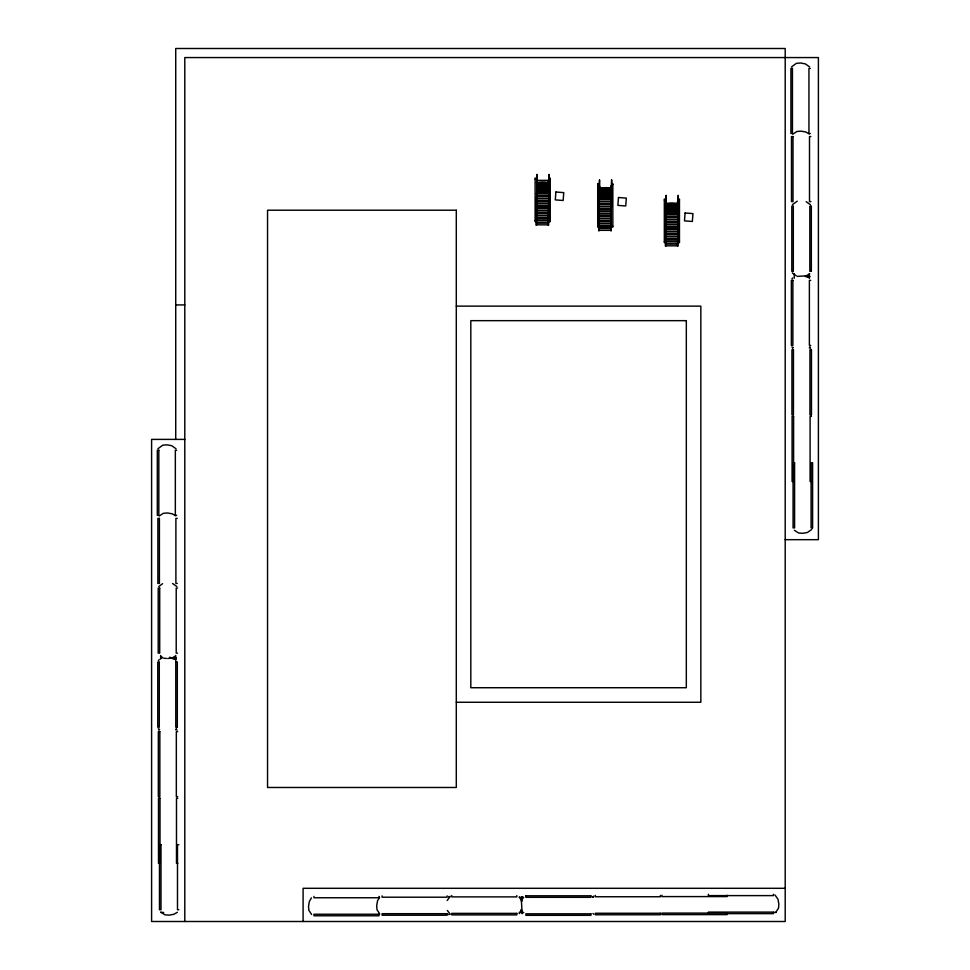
<?xml version="1.0" encoding="UTF-8"?>
<svg xmlns="http://www.w3.org/2000/svg" width="970" height="970" viewBox="0 0 970 970"><rect width="100%" height="100%" fill="white"/><g stroke="black" fill="none" stroke-linecap="round" stroke-linejoin="round"><path stroke-width="1.45" d="M521.909 909.448L521.399 900.524L519.362 897.007M311.418 897.88L309.381 901.397L308.533 906.235L308.872 910.321L311.588 914.467M379.561 897.323L377.524 900.839L376.675 905.665L377.015 909.763L379.731 913.91M447.206 900.524L450.25 896.231M521.302 900.96L523.327 897.432M519.192 913.607L521.229 910.49M775.806 912.321L778.51 908.175L778.849 904.088L778.001 899.251L774.957 894.958M175.655 729.755L176.431 728.737M809.259 347.927L810.035 346.908M811.745 529.426L807.452 532.481L802.614 533.318L798.516 532.979L794.369 530.275M157.904 448.734L162.766 445.169L166.864 444.83L171.702 445.679L175.994 448.734M158.765 586.559L162.608 583.673M158.34 660.643L159.068 659.794M158.898 730.119L159.626 729.27M791.508 66.906L796.37 63.341L800.468 63.001L805.294 63.85L809.598 66.906M792.369 204.731L797.243 201.166M791.944 278.814L792.672 277.966M792.502 348.291L793.23 347.442M448.661 914.637L449.51 913.91M592.803 896.874L593.822 896.098M159.189 516.028L163.336 513.312L167.422 512.972L172.26 513.821L175.776 515.858M792.793 134.2L796.94 131.483L801.026 131.144L805.864 131.993L809.38 134.03M160.098 659.115L162.172 657.769M809.695 273.831L806.167 275.868L797.243 276.377M174.915 656.338L172.563 657.696L167.737 658.545M177.364 912.273L173.848 914.31L169.01 915.146L164.924 914.807L160.765 912.103M810.277 68.433L808.944 68.433L808.944 133.472L810.277 133.472M810.847 136.564L809.501 136.564L809.501 201.614L810.847 201.614M536.337 178.104L535.125 178.104L535.125 221.657L536.337 221.657M549.044 178.104L550.257 178.104L550.257 221.657L549.044 221.657M535.125 179.074L536.337 179.074M549.044 179.074L550.257 179.074M536.956 180.262L537.562 182.966M548.438 180.262L547.832 182.966M536.943 180.359L548.438 180.359M536.337 182.53L536.943 182.53A38.121 30.422 0 0 1 548.438 182.53L549.044 182.53M598.926 183.597L597.714 183.597L597.714 227.15L598.926 227.15M611.633 183.597L612.846 183.597L612.846 227.15L611.633 227.15M597.714 184.567L598.926 184.567M611.633 184.567L612.846 184.567M548.438 186.434L548.438 185.658A38.121 30.422 0 0 0 536.943 185.597L537.562 185.658L536.956 186.434M599.545 185.755L600.151 189.223M611.027 185.755L610.421 189.223M598.926 188.022L599.533 188.022A38.121 30.422 0 0 1 611.027 188.01L611.633 188.022M599.545 191.927L599.545 191.151A38.121 30.422 0 0 1 611.027 191.126L611.027 191.927M536.337 193.418L536.943 193.418A38.121 30.422 0 0 1 548.438 193.369L549.044 193.418M536.943 193.988L548.438 193.988M536.943 195.807L548.438 195.807M536.943 196.413L548.438 196.413M536.943 198.219L548.438 198.219M536.943 198.826L548.438 198.826M598.926 198.911L599.533 198.911A38.121 30.422 0 0 1 611.027 198.862L611.633 198.911M665.541 199.092L664.329 199.092L664.329 242.645L665.541 242.645M678.248 199.092L679.461 199.092L679.461 242.645L678.248 242.645M599.533 199.481L611.027 199.481M664.329 200.062L665.541 200.062M678.248 200.062L679.461 200.062M536.943 200.644L548.438 200.644M536.943 201.251L548.438 201.251M599.533 201.299L611.027 201.299M666.16 201.239L666.766 204.718M677.642 201.239L677.036 204.718M599.533 201.893L611.027 201.893M536.943 203.057L548.438 203.057M665.541 203.506L666.147 203.506A38.121 30.422 0 0 1 677.642 203.506L678.248 203.506M536.943 203.664L548.438 203.664M599.533 203.712L611.027 203.712M599.533 204.318L611.027 204.318M536.943 205.482L548.438 205.482M536.943 206.089L548.438 206.089M599.533 206.137L611.027 206.137M811.15 206.246L809.817 206.246L809.817 271.297L811.15 271.297M599.533 206.743L611.027 206.743M666.16 207.41L666.16 206.646A38.121 30.422 0 0 1 677.642 206.622L677.642 207.41M536.943 207.895L548.438 207.895M536.943 208.501L548.438 208.501M599.533 208.55L611.027 208.55M599.533 209.156L611.027 209.156M536.943 210.32L548.438 210.32M536.943 210.927L548.438 210.927M599.533 210.975L611.027 210.975M599.533 211.581L611.027 211.581M536.943 212.745L548.438 212.745M536.943 213.339L548.438 213.339M599.533 213.388L611.027 213.388M599.533 213.994L611.027 213.994M666.147 214.976L677.642 214.976M536.943 215.158L548.438 215.158M536.943 215.764L548.438 215.764M599.533 215.813L611.027 215.813M599.533 216.419L611.027 216.419M666.147 216.783L677.642 216.783M666.147 217.389L677.642 217.389M536.943 217.583L548.438 217.583M536.943 218.189L548.438 218.189M599.533 218.238L611.027 218.238M599.533 218.832L611.027 218.832M666.147 219.208L677.642 219.208M666.147 219.814L677.642 219.814M536.943 219.996L548.438 219.996M535.125 220.699L536.337 220.699M536.943 220.602L548.438 220.602M549.044 220.699L550.257 220.699M599.533 220.651L611.027 220.651M599.533 221.257L611.027 221.257M666.147 221.621L677.642 221.621M666.147 222.227L677.642 222.227M536.943 222.421L548.438 222.421M536.943 223.027L548.438 223.027M599.533 223.076L611.027 223.076M599.533 223.682L611.027 223.682M666.147 224.046L677.642 224.046M666.147 224.652L677.642 224.652M536.943 224.834L548.438 224.834M599.533 225.489L611.027 225.489M597.714 226.192L598.926 226.192M599.533 226.095L611.027 226.095M611.633 226.192L612.846 226.192M666.147 226.459L677.642 226.459M666.147 227.065L677.642 227.065M599.533 227.914L611.027 227.914M599.533 228.52L611.027 228.52M666.147 228.884L677.642 228.884M666.147 229.49L677.642 229.49M599.533 230.326L611.027 230.326M666.147 231.309L677.642 231.309M666.147 231.903L677.642 231.903M666.147 233.721L677.642 233.721M666.147 234.328L677.642 234.328M666.147 236.146L677.642 236.146M666.147 236.753L677.642 236.753M666.147 238.559L677.642 238.559M666.147 239.166L677.642 239.166M666.147 240.984L677.642 240.984M664.329 241.675L665.541 241.675M666.147 241.591L677.642 241.591M678.248 241.675L679.461 241.675M666.147 243.397L677.642 243.397M666.147 244.004L677.642 244.004M666.147 245.822L677.642 245.822M805.342 276.111L809.598 276.111M805.767 276.717L810.023 276.717M810.726 280.342L809.38 280.342L809.38 345.381L810.726 345.381M175.728 304.919L184.797 304.919M456.3 306.132L700.837 306.132L700.837 702.256L456.3 702.256M811.284 349.818L809.938 349.818L809.938 414.857L811.284 414.857M811.441 416.421L810.095 416.421L810.095 481.459L811.441 481.459M184.797 439.398L151.599 439.398L151.599 921.5L785.203 921.5L785.203 48.5L175.728 48.5L175.728 439.398M176.673 450.262L175.34 450.262L175.34 515.3L176.673 515.3M812.423 462.86L811.09 462.86L811.09 527.898L812.423 527.898M177.243 518.392L175.897 518.392L175.897 583.443L177.243 583.443M785.203 539.672L818.401 539.672L818.401 57.569L184.797 57.569L184.797 921.5M177.546 588.075L176.213 588.075L176.213 653.125L177.546 653.125M171.738 657.939L175.994 657.939M172.163 658.545L176.431 658.545M177.122 662.17L175.776 662.17L175.776 727.209L177.122 727.209M177.68 731.647L176.334 731.647L176.334 796.685L177.68 796.685M177.837 798.249L176.492 798.249L176.492 863.288L177.837 863.288M178.832 844.688L177.486 844.688L177.486 909.727L178.832 909.727M785.203 888.302L303.101 888.302L303.101 921.5M525.873 895.795L590.912 895.795M519.217 897.371L523.751 897.371M160.668 912.43L163.688 912.43M519.217 912.43L523.751 912.43M773.102 912.43L776.121 912.43M726.542 913.631L773.429 913.631L773.429 912.103L708.391 912.103L708.391 913.449M163.639 658.206L166.367 658.424M169.726 657.175L175.655 659.624M806.167 201.675L810.471 204.731M805.743 275.771L809.259 277.796M172.563 583.503L176.867 586.559M794.139 274.34L796.212 275.698M160.535 656.169L162.608 657.527M592.44 896.656L593.458 897.432M448.661 896.547L449.68 897.323M592.973 913.473L593.822 914.201M450.25 914.322L447.376 910.49M792.369 272.812L793.096 273.661M791.944 346.908L792.672 347.757M158.34 728.737L159.068 729.586M809.829 347.284L810.605 348.291M176.225 729.113L177.001 730.119M520.793 909.884L522.818 912.988M812.605 462.86L812.605 527.898M811.332 206.246L811.332 271.297M811.466 349.818L811.466 414.857M809.332 273.685L809.332 278.22M794.272 273.685L794.272 278.22M773.429 894.267L773.429 895.613L708.391 895.613L708.391 894.267M726.991 895.261L726.991 896.595L661.94 896.595L661.94 895.261M660.388 895.419L660.388 896.753L595.35 896.753L595.35 895.419M590.912 895.977L590.912 897.323L525.873 897.323L525.873 895.977M522.236 896.668L522.236 900.936M522.236 910.878L522.236 913.716M521.63 897.104L521.63 899.942M521.63 909.884L521.63 912.721M516.816 895.54L516.816 896.886L451.777 896.886L451.777 895.54M447.134 895.856L447.134 897.202L382.095 897.202L382.095 895.856M379.003 896.413L379.003 897.759L313.953 897.759L313.953 896.413M177.304 662.17L177.304 727.209M175.728 655.514L175.728 661.564M160.668 655.514L160.668 658.533M599.533 189.186A38.121 30.422 0 0 1 611.027 189.186M599.533 189.574A38.121 30.422 0 0 1 611.027 189.574M599.533 188.362A38.121 30.422 0 0 1 611.027 188.362M599.533 192.29A38.121 30.422 0 0 1 611.027 192.29M599.533 191.478A38.121 30.422 0 0 1 611.027 191.478M599.533 193.854A38.121 30.422 0 0 1 611.027 193.854M599.533 194.242A38.121 30.422 0 0 1 611.027 194.242M599.533 193.03A38.121 30.422 0 0 1 611.027 193.03M599.533 195.794A38.121 30.422 0 0 1 611.027 195.794M599.533 194.582A38.121 30.422 0 0 1 611.027 194.582M600.963 195.249A38.121 30.422 0 0 1 609.596 195.249M599.533 198.51A38.121 30.422 0 0 1 602.394 198.256M603.837 198.195A38.121 30.422 0 0 1 606.723 198.195M608.166 198.256A38.121 30.422 0 0 1 611.027 198.51M599.533 197.346A38.121 30.422 0 0 1 611.027 197.346M599.533 197.698A38.121 30.422 0 0 1 611.027 197.698M599.533 190.738A38.121 30.422 0 0 1 602.394 190.472M603.837 190.411A38.121 30.422 0 0 1 606.723 190.411M608.166 190.472A38.121 30.422 0 0 1 611.027 190.738M599.533 189.914A38.121 30.422 0 0 1 611.027 189.914M599.533 196.958A38.121 30.422 0 0 1 611.027 196.958M599.533 196.146A38.121 30.422 0 0 1 611.027 196.146M536.943 184.082A38.121 30.422 0 0 1 548.438 184.082M536.943 182.869A38.121 30.422 0 0 1 548.438 182.869M538.374 183.536A38.121 30.422 0 0 1 547.007 183.536M536.943 186.798A38.121 30.422 0 0 1 538.374 186.652M539.805 186.543A38.121 30.422 0 0 1 542.691 186.458M544.134 186.47A38.121 30.422 0 0 1 545.576 186.543M547.007 186.652A38.121 30.422 0 0 1 548.438 186.798M536.943 187.186A38.121 30.422 0 0 1 548.438 187.186M536.943 185.634A38.121 30.422 0 0 1 548.438 185.634M536.943 185.985A38.121 30.422 0 0 1 548.438 185.985M536.943 188.362A38.121 30.422 0 0 1 548.438 188.362M536.943 188.75A38.121 30.422 0 0 1 548.438 188.75M536.943 187.537A38.121 30.422 0 0 1 548.438 187.537M536.943 189.914A38.121 30.422 0 0 1 542.691 189.562M544.134 189.587A38.121 30.422 0 0 1 548.438 189.914M536.943 190.302A38.121 30.422 0 0 1 548.438 190.302M536.943 189.089A38.121 30.422 0 0 1 548.438 189.089M536.943 193.018A38.121 30.422 0 0 1 548.438 193.018M536.943 191.854A38.121 30.422 0 0 1 548.438 191.854M536.943 192.206A38.121 30.422 0 0 1 548.438 192.206M536.943 185.246A38.121 30.422 0 0 1 548.438 185.246M536.943 184.421A38.121 30.422 0 0 1 548.438 184.421M536.943 190.654A38.121 30.422 0 0 1 548.438 190.654M538.374 191.32A38.121 30.422 0 0 1 547.007 191.32M666.147 204.67A38.121 30.422 0 0 1 677.642 204.67M666.147 203.858A38.121 30.422 0 0 1 677.642 203.858M666.147 207.786A38.121 30.422 0 0 1 677.642 207.786M666.147 208.174A38.121 30.422 0 0 1 677.642 208.174M666.147 206.962A38.121 30.422 0 0 1 677.642 206.962M666.147 209.338A38.121 30.422 0 0 1 670.452 209.011M671.895 208.987A38.121 30.422 0 0 1 677.642 209.338M666.147 209.726A38.121 30.422 0 0 1 677.642 209.726M666.147 208.526A38.121 30.422 0 0 1 677.642 208.526M666.147 211.278A38.121 30.422 0 0 1 677.642 211.278M666.147 210.078A38.121 30.422 0 0 1 677.642 210.078M669.009 210.635A38.121 30.422 0 0 1 676.211 210.745M666.147 214.006A38.121 30.422 0 0 1 667.578 213.849M669.009 213.739A38.121 30.422 0 0 1 670.452 213.679M671.895 213.655A38.121 30.422 0 0 1 673.338 213.679M674.78 213.739A38.121 30.422 0 0 1 677.642 214.006M666.147 214.358A38.121 30.422 0 0 1 677.642 214.358M666.147 212.842A38.121 30.422 0 0 1 677.642 212.842M666.147 213.182A38.121 30.422 0 0 1 677.642 213.182M666.147 206.234A38.121 30.422 0 0 1 667.578 206.076M669.009 205.967A38.121 30.422 0 0 1 670.452 205.907M671.895 205.882A38.121 30.422 0 0 1 673.338 205.907M674.78 205.967A38.121 30.422 0 0 1 677.642 206.234M666.147 205.41A38.121 30.422 0 0 1 677.642 205.41M666.147 212.454A38.121 30.422 0 0 1 677.642 212.454M666.147 211.63A38.121 30.422 0 0 1 677.642 211.63M555.895 192.024L555.289 199.881L563.146 200.487L563.752 192.618L555.895 192.024M618.484 197.516L617.878 205.373L625.735 205.979L626.341 198.11L618.484 197.516M685.087 213L684.493 220.869L692.35 221.475L692.956 213.606L685.087 213M792.441 68.433L790.926 68.433L790.926 133.472L792.441 133.472L792.441 68.433M793.011 136.564L791.484 136.564L791.484 201.614L793.011 201.614L793.011 136.564M536.943 174.479L536.337 225.295L536.943 174.479M549.044 174.479L548.438 225.295L549.044 174.479M599.533 179.971L598.926 230.787L599.533 179.971M611.633 179.971L611.027 230.787L611.633 179.971M666.147 195.455L665.541 246.271L666.147 195.455M678.248 195.455L677.642 246.271L678.248 195.455M793.314 206.246L791.799 206.246L791.799 271.297L793.314 271.297L793.314 206.246M456.3 210.211L267.55 210.211L267.55 787.482L456.3 787.482L456.3 210.211M792.89 280.342L791.362 280.342L791.362 345.381L792.89 345.381L792.89 280.342M686.323 320.658L470.814 320.658L470.814 687.73L686.323 687.73L686.323 320.658M793.448 349.818L791.932 349.818L791.932 414.857L793.448 414.857L793.448 349.818M793.605 416.421L792.09 416.421L792.09 481.459L793.605 481.459L793.605 416.421M158.837 450.262L157.322 450.262L157.322 515.3L158.837 515.3L158.837 450.262M794.588 462.86L793.072 462.86L793.072 527.898L794.588 527.898L794.588 462.86M159.407 518.392L157.88 518.392L157.88 583.443L159.407 583.443L159.407 518.392M159.71 588.075L158.195 588.075L158.195 653.125L159.71 653.125L159.71 588.075M159.286 662.17L157.758 662.17L157.758 727.209L159.286 727.209L159.286 662.17M159.844 731.647L158.328 731.647L158.328 796.685L159.844 796.685L159.844 731.647M160.001 798.249L158.486 798.249L158.486 863.288L160.001 863.288L160.001 798.249M160.996 844.688L159.468 844.688L159.468 909.727L160.996 909.727L160.996 844.688M660.388 913.255L595.35 913.255L595.35 914.771L660.388 914.771L660.388 913.255M726.991 913.097L661.94 913.097L661.94 914.613L726.991 914.613L726.991 913.097M516.816 913.376L451.777 913.376L451.777 914.904L516.816 914.904L516.816 913.376M447.134 913.691L382.095 913.691L382.095 915.219L447.134 915.219L447.134 913.691M590.912 913.813L525.873 913.813L525.873 915.328L590.912 915.328L590.912 913.813M379.003 914.249L313.953 914.249L313.953 915.777L379.003 915.777L379.003 914.249M611.027 192.642A38.121 30.422 0 0 0 599.533 192.642A38.121 30.422 0 0 1 611.027 192.678M677.642 205.022A38.121 30.422 0 0 0 666.147 205.022A38.121 30.422 0 0 1 677.642 205.058"/></g></svg>
